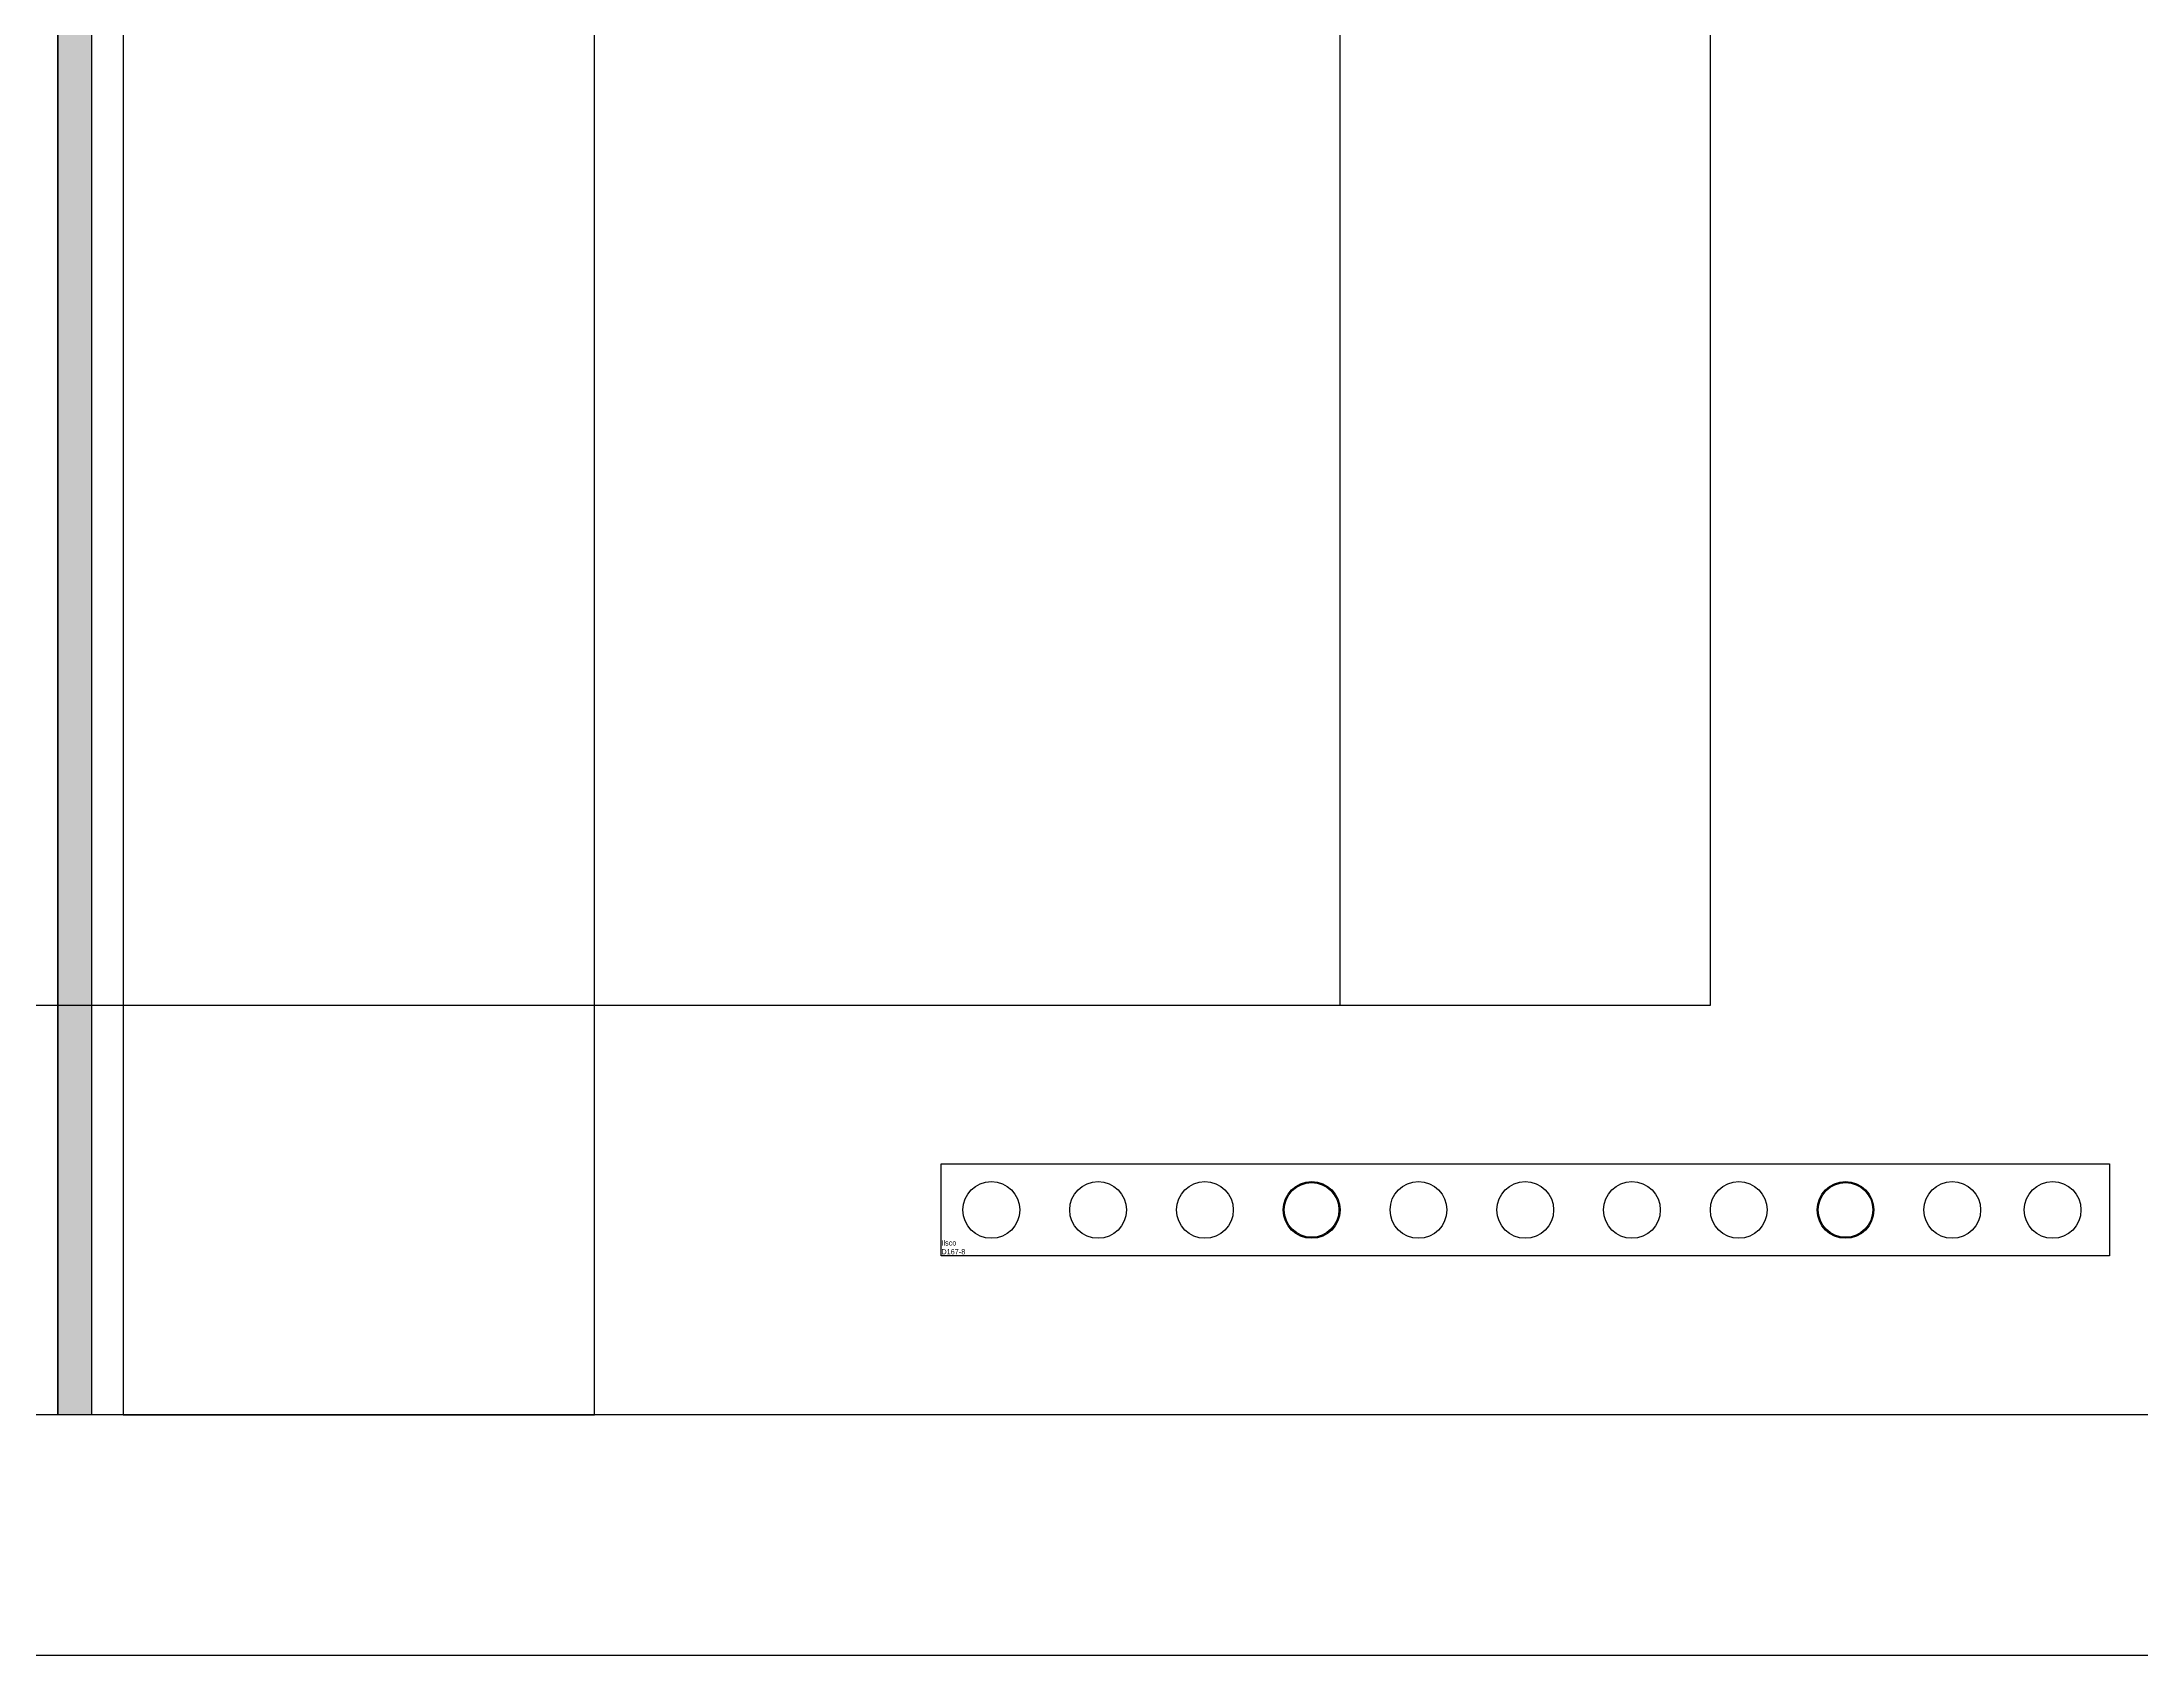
# Model space of a CAD drawing. Extents: x -790 to 844, y 0 to 794.
# Drawn here: x -487.9 to -289.6, y 0 to 152.4 of the extents above; entities that cross this region are included whole.
import ezdxf
from ezdxf.enums import TextEntityAlignment as Align

# ---------------------------------------------------------------- set-up
doc = ezdxf.new("R2010")
doc.units = 0
doc.header["$LTSCALE"] = 10
doc.header["$MEASUREMENT"] = 0
doc.layers.get('Defpoints').update_dxf_attribs({"color": 9})
for name, color, linetype in [('HATCH', 5, 'Continuous'), ('SYMBOL-2', 2, 'Continuous'), ('TERM-7', 7, 'Continuous')]:
    doc.layers.add(name, color=color, linetype=linetype)
doc.styles.get("Standard").update_dxf_attribs({"font": 'FRAMDCN.TTF'})

# ---------------------------------------------------------------- blocks, each defined once
blk = doc.blocks.new('*U22')
blk.add_lwpolyline([(-4.75, 4.35), (105.59, 4.35), (105.59, -4.35), (-4.75, -4.35)], close=True)
for centre, radius in [((0, 0), 2.68), ((10.08, 0), 2.68), ((20.17, 0), 2.68), ((30.25, 0), 2.68), ((30.25, 0), 2.58), ((40.34, 0), 2.68), ((50.42, 0), 2.68), ((60.5, 0), 2.68), ((70.59, 0), 2.68), ((80.67, 0), 2.68), ((80.67, 0), 2.58), ((90.75, 0), 2.68), ((100.23, 0), 2.68)]:
    blk.add_circle(centre, radius)
at = {"layer": 'Defpoints'}
for tag, p in [('T_TAG1', (-4.72, -3.51)), ('T_TAG2', (-4.72, -4.35))]:
    blk.add_attdef(tag, text='', height=0.5, dxfattribs=at).set_placement(p, align=Align.BOTTOM_LEFT)

msp = doc.modelspace()

# ---------------------------------------------------------------- hatches: boundary and pattern name
at = {"layer": 'HATCH'}
h = msp.add_hatch(dxfattribs=at)
h.set_pattern_fill('DOTS', color=256, scale=20)
h.set_pattern_definition([(0, (5e-06, -152.8), (0.625, 1.25), [0, -1.25])])
h.paths.add_polyline_path([(-486.39, 586.9), (-483.21, 586.9), (-483.21, 22.7), (-486.39, 22.7)])

# ---------------------------------------------------------------- linework, layer by layer
msp.add_line((-639.29, 61.4), (-330.31, 61.4))
at = {"layer": 'Defpoints'}
msp.add_lwpolyline([(-486.39, 586.9), (-483.21, 586.9), (-483.21, 22.7), (-486.39, 22.7)], close=True, dxfattribs=at)
at = {"layer": 'SYMBOL-2'}
for p, q in [((-486.39, 586.9), (-486.39, 22.7)), ((-483.21, 586.9), (-483.21, 22.7))]:
    msp.add_line(p, q, dxfattribs=at)
at = {"layer": 'SYMBOL-2', "color": 7}
msp.add_lwpolyline([(-789.6, 609.6), (-789.6, 0), (-180, 0), (-180, 609.6), (-789.6, 609.6)], dxfattribs=at)
at = {"layer": 'SYMBOL-2'}
for points in [[(-766.9, 586.9), (-202.7, 586.9), (-202.7, 22.7), (-766.9, 22.7)], [(-435.71, 586.9), (-480.21, 586.9), (-480.21, 22.7), (-435.71, 22.7)]]:
    msp.add_lwpolyline(points, close=True, dxfattribs=at)
at = {"layer": 'TERM-7'}
msp.add_lwpolyline([(-365.31, 228.9), (-365.31, 61.4), (-330.31, 61.4), (-330.31, 228.9)], dxfattribs=at)

# ---------------------------------------------------------------- block references
msp.add_blockref('*U22', (-398.23, 42.05), dxfattribs=at).add_auto_attribs({'T_TAG1': 'Ilsco', 'T_TAG2': 'D167-8'})

doc.saveas('drawing.dxf')
